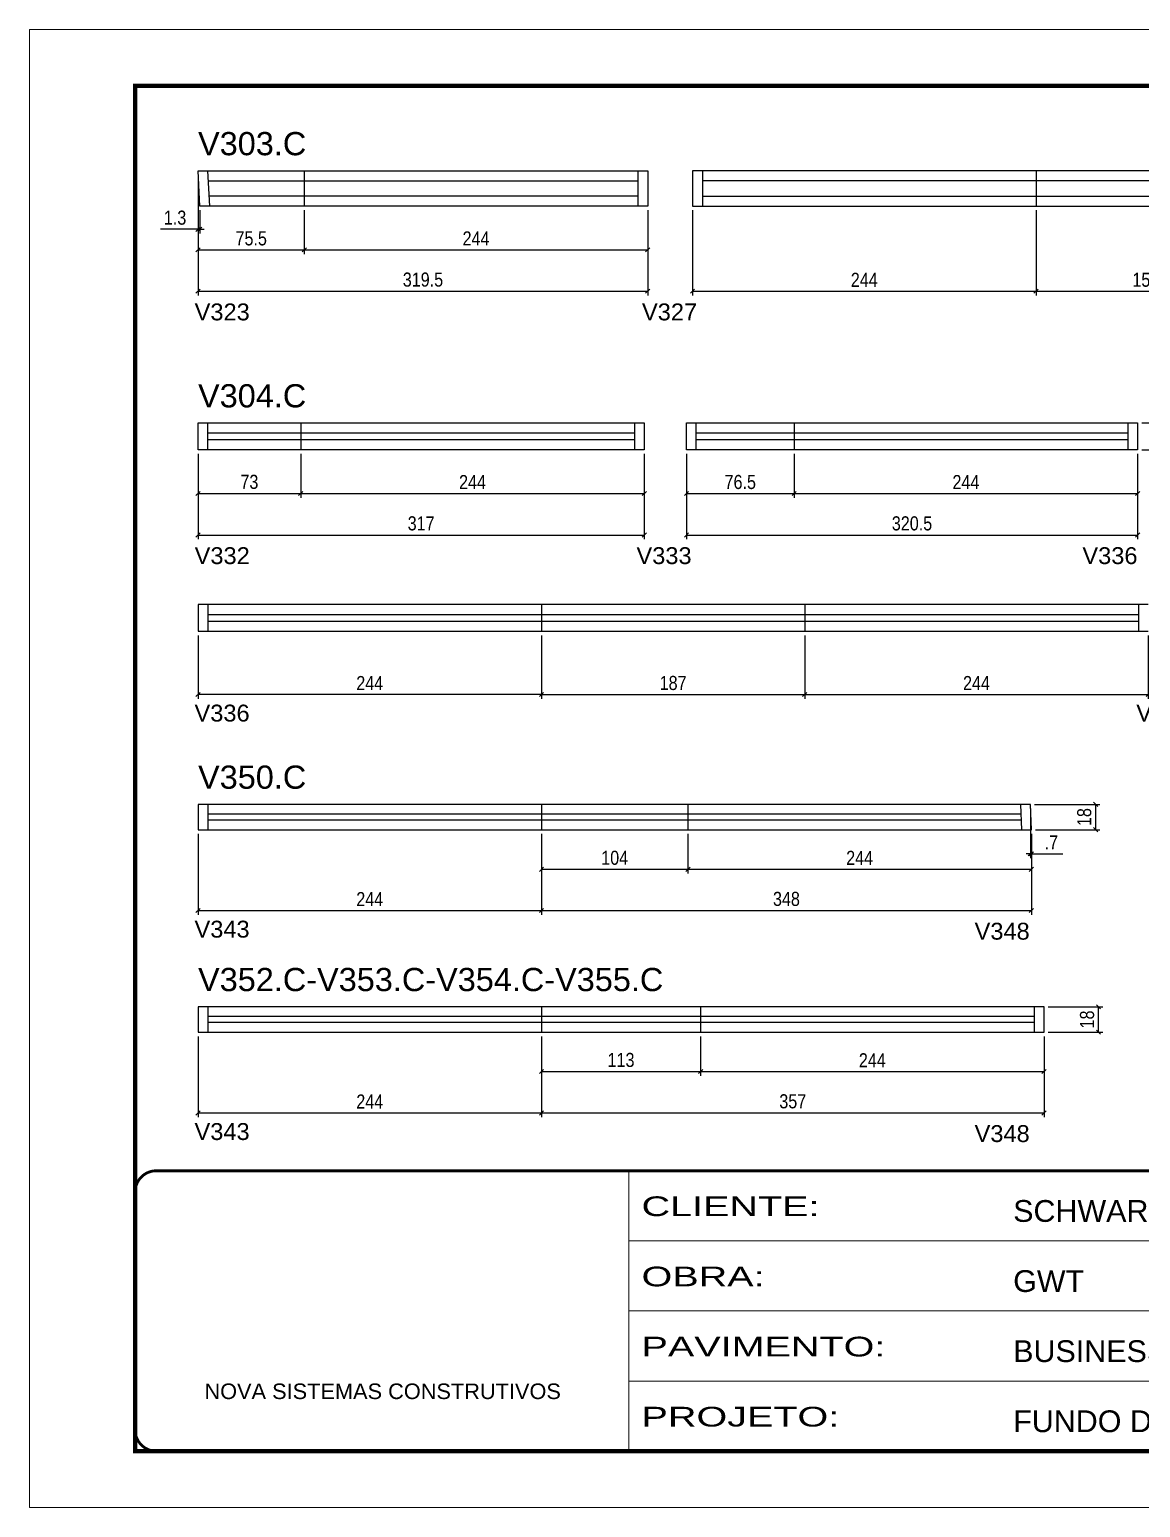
# Model space of a CAD drawing. Extents: x 3245 to 12416, y 917 to 10295.
# Drawn here: x 6429 to 7218, y 7809 to 8859 of the extents above; entities that cross this region are included whole.
import ezdxf

# ---------------------------------------------------------------- set-up
doc = ezdxf.new("R2010")
doc.units = 0
doc.linetypes.add('CONTINUO', pattern=[0])
doc.linetypes.add('DASHED', pattern=[0.75, 0.5, -0.25])
for name, color, linetype in [('5', 5, 'Continuous'), ('COTA', 241, 'Continuous'), ('NOMENCLATURA', 7, 'Continuous'), ('Painéis', 200, 'Continuous'), ('SARR_2.2x7', 40, 'Continuous')]:
    doc.layers.add(name, color=color, linetype=linetype)
doc.layers.add('Folhas', color=255, linetype='Continuous', lineweight=9)
doc.layers.add('SARRAFO DE PRESSAO', color=251, linetype='DASHED', lineweight=9)
doc.styles.add('ARIAL', font='arial.ttf')
doc.styles.add('COTA TECNICA', font='techl___.ttf', dxfattribs={"height": 10})
doc.styles.add('COTA TECNICA-50', font='techl___.ttf', dxfattribs={"height": 10})
doc.styles.get("Standard").update_dxf_attribs({"font": 'arial.ttf'})
doc.styles.add('Tecnologia', font='')
doc.styles.get('Tecnologia').set_extended_font_data('Forgotten Futurist')
doc.dimstyles.new('COTA PAINEL-50', dxfattribs={"dimtxt": 10, "dimasz": 3, "dimexe": 3, "dimexo": 3, "dimgap": 3, "dimtad": 1, "dimdec": 1, "dimzin": 12, "dimdsep": 46, "dimtxsty": 'COTA TECNICA-50', "dimblk1": 'OBLIQUE', "dimblk2": 'OBLIQUE', "dimsah": 1, "dimcen": 0.9, "dimclrd": 4, "dimclre": 4, "dimclrt": 240, "dimadec": 1, "dimazin": 3, "dimtfac": 1, "dimtdec": 1, "dimtmove": 0, "dimatfit": 3, "dimfxl": 1, "dimtolj": 1, "dimtzin": 12, "dimarcsym": 0})
doc.dimstyles.new('PAINEL', dxfattribs={"dimtxt": 10, "dimasz": 3, "dimexe": 3, "dimexo": 3, "dimgap": 3, "dimtad": 1, "dimdec": 1, "dimzin": 12, "dimdsep": 46, "dimtxsty": 'COTA TECNICA', "dimblk1": 'OBLIQUE', "dimblk2": 'OBLIQUE', "dimsah": 1, "dimcen": 0.9, "dimclrd": 4, "dimclre": 4, "dimclrt": 240, "dimadec": 1, "dimazin": 3, "dimtfac": 1, "dimtdec": 1, "dimtmove": 0, "dimatfit": 3, "dimfxl": 1, "dimtolj": 1, "dimtzin": 12, "dimarcsym": 0})

# ---------------------------------------------------------------- blocks, each defined once
blk = doc.blocks.new('9999999999')
at = {"color": 30, "linetype": 'CONTINUO'}
for p, q in [((98564.6, 34230.2), (98564.6, 34429.4)), ((98564.6, 34379.6), (99584, 34379.6)), ((98564.6, 34329.8), (99488, 34329.8)), ((98564.6, 34280), (99488, 34280))]:
    blk.add_line(p, q, dxfattribs=at)
at = {"color": 30, "linetype": 'CONTINUO', "const_width": 2}
blk.add_lwpolyline([(99584, 34230.2), (99584, 34414.4, 0.414214), (99569, 34429.4), (98229, 34429.4, 0.414214), (98214, 34414.4), (98214, 34245.2, 0.414214), (98229, 34230.2), (99584, 34230.2)], format="xyb", dxfattribs=at)
at = {"layer": 'Folhas'}
blk.add_lwpolyline([(98139, 34190.2), (99624, 34190.2), (99624, 35240.2), (98139, 35240.2)], close=True, dxfattribs=at)
at = {"layer": 'Folhas', "color": 30, "const_width": 3}
blk.add_lwpolyline([(98214, 34230.2), (99584, 34230.2), (99584, 35200.2), (98214, 35200.2)], close=True, dxfattribs=at)
at = {"color": 7, "linetype": 'Continuous', "ltscale": 5, "style": 'ARIAL'}
for s, height, p in [('SCHWARTZ', 15.48, (98837.7, 34393.1)), ('GWT', 15.48, (98837.7, 34343.3)), ('BUSINESS CENTER E LAZER - PERIFERIA', 15.483, (98837.7, 34293.5)), ('NOVA SISTEMAS CONSTRUTIVOS', 11.059, (98263.2, 34267.2)), ('FUNDO DE VIGA', 15.483, (98837.7, 34243.7))]:
    blk.add_text(s, height=height, dxfattribs=at).set_placement(p)
at = {"layer": 'Folhas', "color": 7, "style": 'Tecnologia', "width": 1.5}
for s, p in [('CLIENTE:', (98573.7, 34397.2)), ('OBRA:', (98573.7, 34347.3)), ('PAVIMENTO:', (98573.7, 34297.5)), ('PROJETO:', (98573.7, 34247.7))]:
    blk.add_text(s, height=14, dxfattribs=at).set_placement(p)
blk = doc.blocks.new('_Oblique')
at = {"color": 0, "linetype": 'ByBlock', "lineweight": -2}
blk.add_line((-0.5, -0.5), (0.5, 0.5), dxfattribs=at)
blk = doc.blocks.new('*D739')
at = {"layer": 'COTA', "color": 4, "linetype": 'ByBlock', "lineweight": -2, "transparency": 16777216}
for p, q in [((6548.5, 8755.3), (6548.5, 8669.8)), ((6868, 8730.3), (6868, 8669.8)), ((6548.5, 8672.8), (6868, 8672.8))]:
    blk.add_line(p, q, dxfattribs=at)
at = {"layer": 'Defpoints', "color": 0, "linetype": 'ByBlock', "transparency": 16777216}
for p in [(6548.5, 8758.3), (6868, 8733.3), (6868, 8672.8)]:
    blk.add_point(p, dxfattribs=at)
at = {"layer": 'COTA', "color": 4, "linetype": 'ByBlock', "lineweight": -2, "transparency": 16777216, "xscale": 3, "yscale": 3, "zscale": 3, "rotation": 180}
blk.add_blockref('_Oblique', (6548.5, 8672.8), dxfattribs=at)
at = {"layer": 'COTA', "color": 4, "linetype": 'ByBlock', "lineweight": -2, "transparency": 16777216, "xscale": 3, "yscale": 3, "zscale": 3}
blk.add_blockref('_Oblique', (6868, 8672.8), dxfattribs=at)
at = {"layer": 'COTA', "color": 240, "linetype": 'ByBlock', "transparency": 16777216, "insert": (6708.3, 8681), "char_height": 10, "attachment_point": 5, "style": 'COTA TECNICA-50'}
blk.add_mtext('\\A1;319.5', dxfattribs=at)
blk = doc.blocks.new('*D740')
at = {"layer": 'COTA', "color": 4, "linetype": 'ByBlock', "lineweight": -2, "transparency": 16777216}
for p, q in [((6548.5, 8755.3), (6548.5, 8713.8)), ((6549.8, 8730.3), (6549.8, 8713.8)), ((6548.5, 8716.8), (6521.9, 8716.8)), ((6549.8, 8716.8), (6548.5, 8716.8)), ((6549.8, 8716.8), (6552.8, 8716.8))]:
    blk.add_line(p, q, dxfattribs=at)
at = {"layer": 'Defpoints', "color": 0, "linetype": 'ByBlock', "transparency": 16777216}
for p in [(6548.5, 8758.3), (6549.8, 8733.3), (6548.5, 8716.8)]:
    blk.add_point(p, dxfattribs=at)
at = {"layer": 'COTA', "color": 4, "linetype": 'ByBlock', "lineweight": -2, "transparency": 16777216, "xscale": 3, "yscale": 3, "zscale": 3}
blk.add_blockref('_Oblique', (6548.5, 8716.8), dxfattribs=at)
at = {"layer": 'COTA', "color": 4, "linetype": 'ByBlock', "lineweight": -2, "transparency": 16777216, "xscale": 3, "yscale": 3, "zscale": 3, "rotation": 180}
blk.add_blockref('_Oblique', (6549.8, 8716.8), dxfattribs=at)
at = {"layer": 'COTA', "color": 240, "linetype": 'ByBlock', "transparency": 16777216, "insert": (6532.2, 8725), "char_height": 10, "attachment_point": 5, "style": 'COTA TECNICA-50'}
blk.add_mtext('\\A1;1.3', dxfattribs=at)
blk = doc.blocks.new('*D741')
at = {"layer": 'COTA', "color": 4, "linetype": 'ByBlock', "lineweight": -2, "transparency": 16777216}
for p, q in [((6548.5, 8755.3), (6548.5, 8699.2)), ((6624, 8730.3), (6624, 8699.2)), ((6548.5, 8702.2), (6624, 8702.2))]:
    blk.add_line(p, q, dxfattribs=at)
at = {"layer": 'Defpoints', "color": 0, "linetype": 'ByBlock', "transparency": 16777216}
for p in [(6548.5, 8758.3), (6624, 8733.3), (6624, 8702.2)]:
    blk.add_point(p, dxfattribs=at)
at = {"layer": 'COTA', "color": 4, "linetype": 'ByBlock', "lineweight": -2, "transparency": 16777216, "xscale": 3, "yscale": 3, "zscale": 3, "rotation": 180}
blk.add_blockref('_Oblique', (6548.5, 8702.2), dxfattribs=at)
at = {"layer": 'COTA', "color": 4, "linetype": 'ByBlock', "lineweight": -2, "transparency": 16777216, "xscale": 3, "yscale": 3, "zscale": 3}
blk.add_blockref('_Oblique', (6624, 8702.2), dxfattribs=at)
at = {"layer": 'COTA', "color": 240, "linetype": 'ByBlock', "transparency": 16777216, "insert": (6586.3, 8710.3), "char_height": 10, "attachment_point": 5, "style": 'COTA TECNICA-50'}
blk.add_mtext('\\A1;75.5', dxfattribs=at)
blk = doc.blocks.new('*D742')
at = {"layer": 'COTA', "color": 4, "linetype": 'ByBlock', "lineweight": -2, "transparency": 16777216}
for p, q in [((6624, 8730.3), (6624, 8699.2)), ((6868, 8730.3), (6868, 8699.2)), ((6624, 8702.2), (6868, 8702.2))]:
    blk.add_line(p, q, dxfattribs=at)
at = {"layer": 'Defpoints', "color": 0, "linetype": 'ByBlock', "transparency": 16777216}
for p in [(6624, 8733.3), (6868, 8733.3), (6868, 8702.2)]:
    blk.add_point(p, dxfattribs=at)
at = {"layer": 'COTA', "color": 4, "linetype": 'ByBlock', "lineweight": -2, "transparency": 16777216, "xscale": 3, "yscale": 3, "zscale": 3, "rotation": 180}
blk.add_blockref('_Oblique', (6624, 8702.2), dxfattribs=at)
at = {"layer": 'COTA', "color": 4, "linetype": 'ByBlock', "lineweight": -2, "transparency": 16777216, "xscale": 3, "yscale": 3, "zscale": 3}
blk.add_blockref('_Oblique', (6868, 8702.2), dxfattribs=at)
at = {"layer": 'COTA', "color": 240, "linetype": 'ByBlock', "transparency": 16777216, "insert": (6746, 8710.3), "char_height": 10, "attachment_point": 5, "style": 'COTA TECNICA-50'}
blk.add_mtext('\\A1;244', dxfattribs=at)
blk = doc.blocks.new('*D744')
at = {"layer": 'COTA', "color": 4, "linetype": 'ByBlock', "lineweight": -2, "transparency": 16777216}
for p, q in [((6899.8, 8730.3), (6899.8, 8669.8)), ((7143.8, 8730.3), (7143.8, 8669.8)), ((6899.8, 8672.8), (7143.8, 8672.8))]:
    blk.add_line(p, q, dxfattribs=at)
at = {"layer": 'Defpoints', "color": 0, "linetype": 'ByBlock', "transparency": 16777216}
for p in [(6899.8, 8733.3), (7143.8, 8733.3), (7143.8, 8672.8)]:
    blk.add_point(p, dxfattribs=at)
at = {"layer": 'COTA', "color": 4, "linetype": 'ByBlock', "lineweight": -2, "transparency": 16777216, "xscale": 3, "yscale": 3, "zscale": 3, "rotation": 180}
blk.add_blockref('_Oblique', (6899.8, 8672.8), dxfattribs=at)
at = {"layer": 'COTA', "color": 4, "linetype": 'ByBlock', "lineweight": -2, "transparency": 16777216, "xscale": 3, "yscale": 3, "zscale": 3}
blk.add_blockref('_Oblique', (7143.8, 8672.8), dxfattribs=at)
at = {"layer": 'COTA', "color": 240, "linetype": 'ByBlock', "transparency": 16777216, "insert": (7021.8, 8680.9), "char_height": 10, "attachment_point": 5, "style": 'COTA TECNICA-50'}
blk.add_mtext('\\A1;244', dxfattribs=at)
blk = doc.blocks.new('*D745')
at = {"layer": 'COTA', "color": 4, "linetype": 'ByBlock', "lineweight": -2, "transparency": 16777216}
for p, q in [((7143.8, 8730.3), (7143.8, 8669.8)), ((7299.8, 8730.3), (7299.8, 8669.8)), ((7143.8, 8672.8), (7299.8, 8672.8))]:
    blk.add_line(p, q, dxfattribs=at)
at = {"layer": 'Defpoints', "color": 0, "linetype": 'ByBlock', "transparency": 16777216}
for p in [(7143.8, 8733.3), (7299.8, 8733.3), (7299.8, 8672.8)]:
    blk.add_point(p, dxfattribs=at)
at = {"layer": 'COTA', "color": 4, "linetype": 'ByBlock', "lineweight": -2, "transparency": 16777216, "xscale": 3, "yscale": 3, "zscale": 3, "rotation": 180}
blk.add_blockref('_Oblique', (7143.8, 8672.8), dxfattribs=at)
at = {"layer": 'COTA', "color": 4, "linetype": 'ByBlock', "lineweight": -2, "transparency": 16777216, "xscale": 3, "yscale": 3, "zscale": 3}
blk.add_blockref('_Oblique', (7299.8, 8672.8), dxfattribs=at)
at = {"layer": 'COTA', "color": 240, "linetype": 'ByBlock', "transparency": 16777216, "insert": (7221.8, 8680.9), "char_height": 10, "attachment_point": 5, "style": 'COTA TECNICA-50'}
blk.add_mtext('\\A1;156', dxfattribs=at)
blk = doc.blocks.new('*D748')
at = {"layer": 'COTA', "color": 4, "linetype": 'ByBlock', "lineweight": -2, "transparency": 16777216}
for p, q in [((6548.5, 8557.2), (6548.5, 8496.6)), ((6865.5, 8557.2), (6865.5, 8496.6)), ((6548.5, 8499.6), (6865.5, 8499.6))]:
    blk.add_line(p, q, dxfattribs=at)
at = {"layer": 'Defpoints', "color": 0, "linetype": 'ByBlock', "transparency": 16777216}
for p in [(6548.5, 8560.2), (6865.5, 8560.2), (6865.5, 8499.6)]:
    blk.add_point(p, dxfattribs=at)
at = {"layer": 'COTA', "color": 4, "linetype": 'ByBlock', "lineweight": -2, "transparency": 16777216, "xscale": 3, "yscale": 3, "zscale": 3, "rotation": 180}
blk.add_blockref('_Oblique', (6548.5, 8499.6), dxfattribs=at)
at = {"layer": 'COTA', "color": 4, "linetype": 'ByBlock', "lineweight": -2, "transparency": 16777216, "xscale": 3, "yscale": 3, "zscale": 3}
blk.add_blockref('_Oblique', (6865.5, 8499.6), dxfattribs=at)
at = {"layer": 'COTA', "color": 240, "linetype": 'ByBlock', "transparency": 16777216, "insert": (6707, 8507.8), "char_height": 10, "attachment_point": 5, "style": 'COTA TECNICA-50'}
blk.add_mtext('\\A1;317', dxfattribs=at)
blk = doc.blocks.new('*D750')
at = {"layer": 'COTA', "color": 4, "linetype": 'ByBlock', "lineweight": -2, "transparency": 16777216}
for p, q in [((6548.5, 8557.2), (6548.5, 8526.1)), ((6621.5, 8557.2), (6621.5, 8526.1)), ((6548.5, 8529.1), (6621.5, 8529.1))]:
    blk.add_line(p, q, dxfattribs=at)
at = {"layer": 'Defpoints', "color": 0, "linetype": 'ByBlock', "transparency": 16777216}
for p in [(6548.5, 8560.2), (6621.5, 8560.2), (6621.5, 8529.1)]:
    blk.add_point(p, dxfattribs=at)
at = {"layer": 'COTA', "color": 4, "linetype": 'ByBlock', "lineweight": -2, "transparency": 16777216, "xscale": 3, "yscale": 3, "zscale": 3, "rotation": 180}
blk.add_blockref('_Oblique', (6548.5, 8529.1), dxfattribs=at)
at = {"layer": 'COTA', "color": 4, "linetype": 'ByBlock', "lineweight": -2, "transparency": 16777216, "xscale": 3, "yscale": 3, "zscale": 3}
blk.add_blockref('_Oblique', (6621.5, 8529.1), dxfattribs=at)
at = {"layer": 'COTA', "color": 240, "linetype": 'ByBlock', "transparency": 16777216, "insert": (6585, 8537.3), "char_height": 10, "attachment_point": 5, "style": 'COTA TECNICA-50'}
blk.add_mtext('\\A1;73', dxfattribs=at)
blk = doc.blocks.new('*D751')
at = {"layer": 'COTA', "color": 4, "linetype": 'ByBlock', "lineweight": -2, "transparency": 16777216}
for p, q in [((6621.5, 8557.2), (6621.5, 8526.1)), ((6865.5, 8557.2), (6865.5, 8526.1)), ((6621.5, 8529.1), (6865.5, 8529.1))]:
    blk.add_line(p, q, dxfattribs=at)
at = {"layer": 'Defpoints', "color": 0, "linetype": 'ByBlock', "transparency": 16777216}
for p in [(6621.5, 8560.2), (6865.5, 8560.2), (6865.5, 8529.1)]:
    blk.add_point(p, dxfattribs=at)
at = {"layer": 'COTA', "color": 4, "linetype": 'ByBlock', "lineweight": -2, "transparency": 16777216, "xscale": 3, "yscale": 3, "zscale": 3, "rotation": 180}
blk.add_blockref('_Oblique', (6621.5, 8529.1), dxfattribs=at)
at = {"layer": 'COTA', "color": 4, "linetype": 'ByBlock', "lineweight": -2, "transparency": 16777216, "xscale": 3, "yscale": 3, "zscale": 3}
blk.add_blockref('_Oblique', (6865.5, 8529.1), dxfattribs=at)
at = {"layer": 'COTA', "color": 240, "linetype": 'ByBlock', "transparency": 16777216, "insert": (6743.5, 8537.2), "char_height": 10, "attachment_point": 5, "style": 'COTA TECNICA-50'}
blk.add_mtext('\\A1;244', dxfattribs=at)
blk = doc.blocks.new('*D752')
at = {"layer": 'COTA', "color": 4, "linetype": 'ByBlock', "lineweight": -2, "transparency": 16777216}
for p, q in [((6895.5, 8557.2), (6895.5, 8496.6)), ((7216, 8557.2), (7216, 8496.6)), ((6895.5, 8499.6), (7216, 8499.6))]:
    blk.add_line(p, q, dxfattribs=at)
at = {"layer": 'Defpoints', "color": 0, "linetype": 'ByBlock', "transparency": 16777216}
for p in [(6895.5, 8560.2), (7216, 8560.2), (7216, 8499.6)]:
    blk.add_point(p, dxfattribs=at)
at = {"layer": 'COTA', "color": 4, "linetype": 'ByBlock', "lineweight": -2, "transparency": 16777216, "xscale": 3, "yscale": 3, "zscale": 3, "rotation": 180}
blk.add_blockref('_Oblique', (6895.5, 8499.6), dxfattribs=at)
at = {"layer": 'COTA', "color": 4, "linetype": 'ByBlock', "lineweight": -2, "transparency": 16777216, "xscale": 3, "yscale": 3, "zscale": 3}
blk.add_blockref('_Oblique', (7216, 8499.6), dxfattribs=at)
at = {"layer": 'COTA', "color": 240, "linetype": 'ByBlock', "transparency": 16777216, "insert": (7055.7, 8507.8), "char_height": 10, "attachment_point": 5, "style": 'COTA TECNICA-50'}
blk.add_mtext('\\A1;320.5', dxfattribs=at)
blk = doc.blocks.new('*D753')
at = {"layer": 'COTA', "color": 4, "linetype": 'ByBlock', "lineweight": -2, "transparency": 16777216}
for p, q in [((6895.5, 8557.2), (6895.5, 8526.1)), ((6972, 8557.2), (6972, 8526.1)), ((6895.5, 8529.1), (6972, 8529.1))]:
    blk.add_line(p, q, dxfattribs=at)
at = {"layer": 'Defpoints', "color": 0, "linetype": 'ByBlock', "transparency": 16777216}
for p in [(6895.5, 8560.2), (6972, 8560.2), (6972, 8529.1)]:
    blk.add_point(p, dxfattribs=at)
at = {"layer": 'COTA', "color": 4, "linetype": 'ByBlock', "lineweight": -2, "transparency": 16777216, "xscale": 3, "yscale": 3, "zscale": 3, "rotation": 180}
blk.add_blockref('_Oblique', (6895.5, 8529.1), dxfattribs=at)
at = {"layer": 'COTA', "color": 4, "linetype": 'ByBlock', "lineweight": -2, "transparency": 16777216, "xscale": 3, "yscale": 3, "zscale": 3}
blk.add_blockref('_Oblique', (6972, 8529.1), dxfattribs=at)
at = {"layer": 'COTA', "color": 240, "linetype": 'ByBlock', "transparency": 16777216, "insert": (6933.7, 8537.2), "char_height": 10, "attachment_point": 5, "style": 'COTA TECNICA-50'}
blk.add_mtext('\\A1;76.5', dxfattribs=at)
blk = doc.blocks.new('*D754')
at = {"layer": 'COTA', "color": 4, "linetype": 'ByBlock', "lineweight": -2, "transparency": 16777216}
for p, q in [((6972, 8557.2), (6972, 8526.1)), ((7216, 8557.2), (7216, 8526.1)), ((6972, 8529.1), (7216, 8529.1))]:
    blk.add_line(p, q, dxfattribs=at)
at = {"layer": 'Defpoints', "color": 0, "linetype": 'ByBlock', "transparency": 16777216}
for p in [(6972, 8560.2), (7216, 8560.2), (7216, 8529.1)]:
    blk.add_point(p, dxfattribs=at)
at = {"layer": 'COTA', "color": 4, "linetype": 'ByBlock', "lineweight": -2, "transparency": 16777216, "xscale": 3, "yscale": 3, "zscale": 3, "rotation": 180}
blk.add_blockref('_Oblique', (6972, 8529.1), dxfattribs=at)
at = {"layer": 'COTA', "color": 4, "linetype": 'ByBlock', "lineweight": -2, "transparency": 16777216, "xscale": 3, "yscale": 3, "zscale": 3}
blk.add_blockref('_Oblique', (7216, 8529.1), dxfattribs=at)
at = {"layer": 'COTA', "color": 240, "linetype": 'ByBlock', "transparency": 16777216, "insert": (7094, 8537.2), "char_height": 10, "attachment_point": 5, "style": 'COTA TECNICA-50'}
blk.add_mtext('\\A1;244', dxfattribs=at)
blk = doc.blocks.new('*D755')
at = {"layer": 'COTA', "color": 4, "linetype": 'ByBlock', "lineweight": -2, "transparency": 16777216}
for p, q in [((6548.5, 8428.2), (6548.5, 8383.3)), ((6792.5, 8428.2), (6792.5, 8383.3)), ((6792.5, 8386.3), (6548.5, 8386.3))]:
    blk.add_line(p, q, dxfattribs=at)
at = {"layer": 'Defpoints', "color": 0, "linetype": 'ByBlock', "transparency": 16777216}
for p in [(6548.5, 8431.2), (6792.5, 8431.2), (6548.5, 8386.3)]:
    blk.add_point(p, dxfattribs=at)
at = {"layer": 'COTA', "color": 4, "linetype": 'ByBlock', "lineweight": -2, "transparency": 16777216, "xscale": 3, "yscale": 3, "zscale": 3, "rotation": 180}
blk.add_blockref('_Oblique', (6548.5, 8386.3), dxfattribs=at)
at = {"layer": 'COTA', "color": 4, "linetype": 'ByBlock', "lineweight": -2, "transparency": 16777216, "xscale": 3, "yscale": 3, "zscale": 3}
blk.add_blockref('_Oblique', (6792.5, 8386.3), dxfattribs=at)
at = {"layer": 'COTA', "color": 240, "linetype": 'ByBlock', "transparency": 16777216, "insert": (6670.5, 8394.4), "char_height": 10, "attachment_point": 5, "style": 'COTA TECNICA-50'}
blk.add_mtext('\\A1;244', dxfattribs=at)
blk = doc.blocks.new('*D756')
at = {"layer": 'COTA', "color": 4, "linetype": 'ByBlock', "lineweight": -2, "transparency": 16777216}
for p, q in [((6792.5, 8428.2), (6792.5, 8383.3)), ((6979.5, 8428.2), (6979.5, 8383.3)), ((6792.5, 8386.3), (6979.5, 8386.3))]:
    blk.add_line(p, q, dxfattribs=at)
at = {"layer": 'Defpoints', "color": 0, "linetype": 'ByBlock', "transparency": 16777216}
for p in [(6792.5, 8431.2), (6979.5, 8431.2), (6979.5, 8386.3)]:
    blk.add_point(p, dxfattribs=at)
at = {"layer": 'COTA', "color": 4, "linetype": 'ByBlock', "lineweight": -2, "transparency": 16777216, "xscale": 3, "yscale": 3, "zscale": 3, "rotation": 180}
blk.add_blockref('_Oblique', (6792.5, 8386.3), dxfattribs=at)
at = {"layer": 'COTA', "color": 4, "linetype": 'ByBlock', "lineweight": -2, "transparency": 16777216, "xscale": 3, "yscale": 3, "zscale": 3}
blk.add_blockref('_Oblique', (6979.5, 8386.3), dxfattribs=at)
at = {"layer": 'COTA', "color": 240, "linetype": 'ByBlock', "transparency": 16777216, "insert": (6886, 8394.4), "char_height": 10, "attachment_point": 5, "style": 'COTA TECNICA-50'}
blk.add_mtext('\\A1;187', dxfattribs=at)
blk = doc.blocks.new('*D757')
at = {"layer": 'COTA', "color": 4, "linetype": 'ByBlock', "lineweight": -2, "transparency": 16777216}
for p, q in [((6979.5, 8428.2), (6979.5, 8383.3)), ((7223.5, 8428.2), (7223.5, 8383.3)), ((6979.5, 8386.3), (7223.5, 8386.3))]:
    blk.add_line(p, q, dxfattribs=at)
at = {"layer": 'Defpoints', "color": 0, "linetype": 'ByBlock', "transparency": 16777216}
for p in [(6979.5, 8431.2), (7223.5, 8431.2), (7223.5, 8386.3)]:
    blk.add_point(p, dxfattribs=at)
at = {"layer": 'COTA', "color": 4, "linetype": 'ByBlock', "lineweight": -2, "transparency": 16777216, "xscale": 3, "yscale": 3, "zscale": 3, "rotation": 180}
blk.add_blockref('_Oblique', (6979.5, 8386.3), dxfattribs=at)
at = {"layer": 'COTA', "color": 4, "linetype": 'ByBlock', "lineweight": -2, "transparency": 16777216, "xscale": 3, "yscale": 3, "zscale": 3}
blk.add_blockref('_Oblique', (7223.5, 8386.3), dxfattribs=at)
at = {"layer": 'COTA', "color": 240, "linetype": 'ByBlock', "transparency": 16777216, "insert": (7101.5, 8394.4), "char_height": 10, "attachment_point": 5, "style": 'COTA TECNICA-50'}
blk.add_mtext('\\A1;244', dxfattribs=at)
blk = doc.blocks.new('*D759')
at = {"layer": 'COTA', "color": 4, "lineweight": -2, "transparency": 16777216}
for p, q in [((7219, 8579.2), (7259.2, 8579.2)), ((7256.2, 8579.2), (7256.2, 8560.2)), ((7219, 8560.2), (7259.2, 8560.2))]:
    blk.add_line(p, q, dxfattribs=at)
at = {"layer": 'Defpoints', "color": 0, "transparency": 16777216}
for p in [(7216, 8579.2), (7216, 8560.2), (7256.2, 8560.2)]:
    blk.add_point(p, dxfattribs=at)
at = {"layer": 'COTA', "color": 4, "lineweight": -2, "transparency": 16777216, "xscale": 3, "yscale": 3, "zscale": 3}
for p, rotation in [((7256.2, 8579.2), 90), ((7256.2, 8560.2), 270)]:
    blk.add_blockref('_Oblique', p, dxfattribs=dict(at, rotation=rotation))
at = {"layer": 'COTA', "color": 240, "transparency": 16777216, "insert": (7248.1, 8569.7), "char_height": 10, "attachment_point": 5, "rotation": 90, "style": 'COTA TECNICA'}
blk.add_mtext('\\A1;19', dxfattribs=at)
blk = doc.blocks.new('*D765')
at = {"layer": 'COTA', "color": 4, "linetype": 'ByBlock', "lineweight": -2, "transparency": 16777216}
for p, q in [((6548.5, 8287.2), (6548.5, 8229.8)), ((6792.5, 8287.2), (6792.5, 8229.8)), ((6548.5, 8232.8), (6792.5, 8232.8))]:
    blk.add_line(p, q, dxfattribs=at)
at = {"layer": 'Defpoints', "color": 0, "linetype": 'ByBlock', "transparency": 16777216}
for p in [(6548.5, 8290.2), (6792.5, 8290.2), (6792.5, 8232.8)]:
    blk.add_point(p, dxfattribs=at)
at = {"layer": 'COTA', "color": 4, "linetype": 'ByBlock', "lineweight": -2, "transparency": 16777216, "xscale": 3, "yscale": 3, "zscale": 3, "rotation": 180}
blk.add_blockref('_Oblique', (6548.5, 8232.8), dxfattribs=at)
at = {"layer": 'COTA', "color": 4, "linetype": 'ByBlock', "lineweight": -2, "transparency": 16777216, "xscale": 3, "yscale": 3, "zscale": 3}
blk.add_blockref('_Oblique', (6792.5, 8232.8), dxfattribs=at)
at = {"layer": 'COTA', "color": 240, "linetype": 'ByBlock', "transparency": 16777216, "insert": (6670.5, 8240.9), "char_height": 10, "attachment_point": 5, "style": 'COTA TECNICA-50'}
blk.add_mtext('\\A1;244', dxfattribs=at)
blk = doc.blocks.new('*D766')
at = {"layer": 'COTA', "color": 4, "linetype": 'ByBlock', "lineweight": -2, "transparency": 16777216}
for p, q in [((6792.5, 8287.2), (6792.5, 8229.8)), ((7140.5, 8287.2), (7140.5, 8229.8)), ((6792.5, 8232.8), (7140.5, 8232.8))]:
    blk.add_line(p, q, dxfattribs=at)
at = {"layer": 'Defpoints', "color": 0, "linetype": 'ByBlock', "transparency": 16777216}
for p in [(6792.5, 8290.2), (7140.5, 8290.2), (7140.5, 8232.8)]:
    blk.add_point(p, dxfattribs=at)
at = {"layer": 'COTA', "color": 4, "linetype": 'ByBlock', "lineweight": -2, "transparency": 16777216, "xscale": 3, "yscale": 3, "zscale": 3, "rotation": 180}
blk.add_blockref('_Oblique', (6792.5, 8232.8), dxfattribs=at)
at = {"layer": 'COTA', "color": 4, "linetype": 'ByBlock', "lineweight": -2, "transparency": 16777216, "xscale": 3, "yscale": 3, "zscale": 3}
blk.add_blockref('_Oblique', (7140.5, 8232.8), dxfattribs=at)
at = {"layer": 'COTA', "color": 240, "linetype": 'ByBlock', "transparency": 16777216, "insert": (6966.5, 8241), "char_height": 10, "attachment_point": 5, "style": 'COTA TECNICA-50'}
blk.add_mtext('\\A1;348', dxfattribs=at)
blk = doc.blocks.new('*D767')
at = {"layer": 'COTA', "color": 4, "linetype": 'ByBlock', "lineweight": -2, "transparency": 16777216}
for p, q in [((6792.5, 8287.2), (6792.5, 8259.1)), ((6896.5, 8287.2), (6896.5, 8259.1)), ((6792.5, 8262.1), (6896.5, 8262.1))]:
    blk.add_line(p, q, dxfattribs=at)
at = {"layer": 'Defpoints', "color": 0, "linetype": 'ByBlock', "transparency": 16777216}
for p in [(6792.5, 8290.2), (6896.5, 8290.2), (6896.5, 8262.1)]:
    blk.add_point(p, dxfattribs=at)
at = {"layer": 'COTA', "color": 4, "linetype": 'ByBlock', "lineweight": -2, "transparency": 16777216, "xscale": 3, "yscale": 3, "zscale": 3, "rotation": 180}
blk.add_blockref('_Oblique', (6792.5, 8262.1), dxfattribs=at)
at = {"layer": 'COTA', "color": 4, "linetype": 'ByBlock', "lineweight": -2, "transparency": 16777216, "xscale": 3, "yscale": 3, "zscale": 3}
blk.add_blockref('_Oblique', (6896.5, 8262.1), dxfattribs=at)
at = {"layer": 'COTA', "color": 240, "linetype": 'ByBlock', "transparency": 16777216, "insert": (6844.5, 8270.2), "char_height": 10, "attachment_point": 5, "style": 'COTA TECNICA-50'}
blk.add_mtext('\\A1;104', dxfattribs=at)
blk = doc.blocks.new('*D768')
at = {"layer": 'COTA', "color": 4, "linetype": 'ByBlock', "lineweight": -2, "transparency": 16777216}
for p, q in [((6896.5, 8287.2), (6896.5, 8259.1)), ((7140.5, 8287.2), (7140.5, 8259.1)), ((6896.5, 8262.1), (7140.5, 8262.1))]:
    blk.add_line(p, q, dxfattribs=at)
at = {"layer": 'Defpoints', "color": 0, "linetype": 'ByBlock', "transparency": 16777216}
for p in [(6896.5, 8290.2), (7140.5, 8290.2), (7140.5, 8262.1)]:
    blk.add_point(p, dxfattribs=at)
at = {"layer": 'COTA', "color": 4, "linetype": 'ByBlock', "lineweight": -2, "transparency": 16777216, "xscale": 3, "yscale": 3, "zscale": 3, "rotation": 180}
blk.add_blockref('_Oblique', (6896.5, 8262.1), dxfattribs=at)
at = {"layer": 'COTA', "color": 4, "linetype": 'ByBlock', "lineweight": -2, "transparency": 16777216, "xscale": 3, "yscale": 3, "zscale": 3}
blk.add_blockref('_Oblique', (7140.5, 8262.1), dxfattribs=at)
at = {"layer": 'COTA', "color": 240, "linetype": 'ByBlock', "transparency": 16777216, "insert": (7018.5, 8270.2), "char_height": 10, "attachment_point": 5, "style": 'COTA TECNICA-50'}
blk.add_mtext('\\A1;244', dxfattribs=at)
blk = doc.blocks.new('*D769')
at = {"layer": 'COTA', "color": 4, "linetype": 'ByBlock', "lineweight": -2, "transparency": 16777216}
for p, q in [((7142.8, 8308.2), (7189.2, 8308.2)), ((7186.2, 8290.2), (7186.2, 8308.2)), ((7143.5, 8290.2), (7189.2, 8290.2))]:
    blk.add_line(p, q, dxfattribs=at)
at = {"layer": 'Defpoints', "color": 0, "linetype": 'ByBlock', "transparency": 16777216}
for p in [(7139.8, 8308.2), (7186.2, 8308.2), (7140.5, 8290.2)]:
    blk.add_point(p, dxfattribs=at)
at = {"layer": 'COTA', "color": 4, "linetype": 'ByBlock', "lineweight": -2, "transparency": 16777216, "xscale": 3, "yscale": 3, "zscale": 3}
for p, rotation in [((7186.2, 8308.2), 90), ((7186.2, 8290.2), 270)]:
    blk.add_blockref('_Oblique', p, dxfattribs=dict(at, rotation=rotation))
at = {"layer": 'COTA', "color": 240, "linetype": 'ByBlock', "transparency": 16777216, "insert": (7178.1, 8299.2), "char_height": 10, "attachment_point": 5, "rotation": 90, "style": 'COTA TECNICA-50'}
blk.add_mtext('\\A1;18', dxfattribs=at)
blk = doc.blocks.new('*D772')
at = {"layer": 'COTA', "color": 4, "lineweight": -2, "transparency": 16777216}
for p, q in [((7139.8, 8305.2), (7139.8, 8270.1)), ((7140.5, 8287.2), (7140.5, 8270.1)), ((7139.8, 8273.1), (7136.8, 8273.1)), ((7139.8, 8273.1), (7140.5, 8273.1)), ((7140.5, 8273.1), (7162.9, 8273.1))]:
    blk.add_line(p, q, dxfattribs=at)
at = {"layer": 'Defpoints', "color": 0, "transparency": 16777216}
for p in [(7139.8, 8308.2), (7140.5, 8290.2), (7140.5, 8273.1)]:
    blk.add_point(p, dxfattribs=at)
at = {"layer": 'COTA', "color": 4, "lineweight": -2, "transparency": 16777216, "xscale": 3, "yscale": 3, "zscale": 3}
blk.add_blockref('_Oblique', (7139.8, 8273.1), dxfattribs=at)
at = {"layer": 'COTA', "color": 4, "lineweight": -2, "transparency": 16777216, "xscale": 3, "yscale": 3, "zscale": 3, "rotation": 180}
blk.add_blockref('_Oblique', (7140.5, 8273.1), dxfattribs=at)
at = {"layer": 'COTA', "color": 240, "transparency": 16777216, "insert": (7154.7, 8281.2), "char_height": 10, "attachment_point": 5, "style": 'COTA TECNICA'}
blk.add_mtext('\\A1;.7', dxfattribs=at)
blk = doc.blocks.new('*D781')
at = {"layer": 'COTA', "color": 4, "linetype": 'ByBlock', "lineweight": -2, "transparency": 16777216}
for p, q in [((6548.5, 8143.4), (6548.5, 8086)), ((6792.5, 8143.4), (6792.5, 8086)), ((6548.5, 8089), (6792.5, 8089))]:
    blk.add_line(p, q, dxfattribs=at)
at = {"layer": 'Defpoints', "color": 0, "linetype": 'ByBlock', "transparency": 16777216}
for p in [(6548.5, 8146.4), (6792.5, 8146.4), (6792.5, 8089)]:
    blk.add_point(p, dxfattribs=at)
at = {"layer": 'COTA', "color": 4, "linetype": 'ByBlock', "lineweight": -2, "transparency": 16777216, "xscale": 3, "yscale": 3, "zscale": 3, "rotation": 180}
blk.add_blockref('_Oblique', (6548.5, 8089), dxfattribs=at)
at = {"layer": 'COTA', "color": 4, "linetype": 'ByBlock', "lineweight": -2, "transparency": 16777216, "xscale": 3, "yscale": 3, "zscale": 3}
blk.add_blockref('_Oblique', (6792.5, 8089), dxfattribs=at)
at = {"layer": 'COTA', "color": 240, "linetype": 'ByBlock', "transparency": 16777216, "insert": (6670.5, 8097.1), "char_height": 10, "attachment_point": 5, "style": 'COTA TECNICA-50'}
blk.add_mtext('\\A1;244', dxfattribs=at)
blk = doc.blocks.new('*D784')
at = {"layer": 'COTA', "color": 4, "linetype": 'ByBlock', "lineweight": -2, "transparency": 16777216}
for p, q in [((6792.5, 8143.4), (6792.5, 8086)), ((7149.5, 8143.4), (7149.5, 8086)), ((6792.5, 8089), (7149.5, 8089))]:
    blk.add_line(p, q, dxfattribs=at)
at = {"layer": 'Defpoints', "color": 0, "linetype": 'ByBlock', "transparency": 16777216}
for p in [(6792.5, 8146.4), (7149.5, 8146.4), (7149.5, 8089)]:
    blk.add_point(p, dxfattribs=at)
at = {"layer": 'COTA', "color": 4, "linetype": 'ByBlock', "lineweight": -2, "transparency": 16777216, "xscale": 3, "yscale": 3, "zscale": 3, "rotation": 180}
blk.add_blockref('_Oblique', (6792.5, 8089), dxfattribs=at)
at = {"layer": 'COTA', "color": 4, "linetype": 'ByBlock', "lineweight": -2, "transparency": 16777216, "xscale": 3, "yscale": 3, "zscale": 3}
blk.add_blockref('_Oblique', (7149.5, 8089), dxfattribs=at)
at = {"layer": 'COTA', "color": 240, "linetype": 'ByBlock', "transparency": 16777216, "insert": (6971, 8097.2), "char_height": 10, "attachment_point": 5, "style": 'COTA TECNICA-50'}
blk.add_mtext('\\A1;357', dxfattribs=at)
blk = doc.blocks.new('*D785')
at = {"layer": 'COTA', "color": 4, "linetype": 'ByBlock', "lineweight": -2, "transparency": 16777216}
for p, q in [((6792.5, 8143.4), (6792.5, 8115.4)), ((6905.5, 8143.4), (6905.5, 8115.4)), ((6792.5, 8118.4), (6905.5, 8118.4))]:
    blk.add_line(p, q, dxfattribs=at)
at = {"layer": 'Defpoints', "color": 0, "linetype": 'ByBlock', "transparency": 16777216}
for p in [(6792.5, 8146.4), (6905.5, 8146.4), (6905.5, 8118.4)]:
    blk.add_point(p, dxfattribs=at)
at = {"layer": 'COTA', "color": 4, "linetype": 'ByBlock', "lineweight": -2, "transparency": 16777216, "xscale": 3, "yscale": 3, "zscale": 3, "rotation": 180}
blk.add_blockref('_Oblique', (6792.5, 8118.4), dxfattribs=at)
at = {"layer": 'COTA', "color": 4, "linetype": 'ByBlock', "lineweight": -2, "transparency": 16777216, "xscale": 3, "yscale": 3, "zscale": 3}
blk.add_blockref('_Oblique', (6905.5, 8118.4), dxfattribs=at)
at = {"layer": 'COTA', "color": 240, "linetype": 'ByBlock', "transparency": 16777216, "insert": (6849, 8126.6), "char_height": 10, "attachment_point": 5, "style": 'COTA TECNICA-50'}
blk.add_mtext('\\A1;113', dxfattribs=at)
blk = doc.blocks.new('*D786')
at = {"layer": 'COTA', "color": 4, "linetype": 'ByBlock', "lineweight": -2, "transparency": 16777216}
for p, q in [((6905.5, 8143.4), (6905.5, 8115.4)), ((7149.5, 8143.4), (7149.5, 8115.4)), ((6905.5, 8118.4), (7149.5, 8118.4))]:
    blk.add_line(p, q, dxfattribs=at)
at = {"layer": 'Defpoints', "color": 0, "linetype": 'ByBlock', "transparency": 16777216}
for p in [(6905.5, 8146.4), (7149.5, 8146.4), (7149.5, 8118.4)]:
    blk.add_point(p, dxfattribs=at)
at = {"layer": 'COTA', "color": 4, "linetype": 'ByBlock', "lineweight": -2, "transparency": 16777216, "xscale": 3, "yscale": 3, "zscale": 3, "rotation": 180}
blk.add_blockref('_Oblique', (6905.5, 8118.4), dxfattribs=at)
at = {"layer": 'COTA', "color": 4, "linetype": 'ByBlock', "lineweight": -2, "transparency": 16777216, "xscale": 3, "yscale": 3, "zscale": 3}
blk.add_blockref('_Oblique', (7149.5, 8118.4), dxfattribs=at)
at = {"layer": 'COTA', "color": 240, "linetype": 'ByBlock', "transparency": 16777216, "insert": (7027.5, 8126.4), "char_height": 10, "attachment_point": 5, "style": 'COTA TECNICA-50'}
blk.add_mtext('\\A1;244', dxfattribs=at)
blk = doc.blocks.new('*D787')
at = {"layer": 'COTA', "color": 4, "linetype": 'ByBlock', "lineweight": -2, "transparency": 16777216}
for p, q in [((7152.5, 8164.4), (7191.2, 8164.4)), ((7188.2, 8146.4), (7188.2, 8164.4)), ((7152.5, 8146.4), (7191.2, 8146.4))]:
    blk.add_line(p, q, dxfattribs=at)
at = {"layer": 'Defpoints', "color": 0, "linetype": 'ByBlock', "transparency": 16777216}
for p in [(7149.5, 8164.4), (7188.2, 8164.4), (7149.5, 8146.4)]:
    blk.add_point(p, dxfattribs=at)
at = {"layer": 'COTA', "color": 4, "linetype": 'ByBlock', "lineweight": -2, "transparency": 16777216, "xscale": 3, "yscale": 3, "zscale": 3}
for p, rotation in [((7188.2, 8164.4), 90), ((7188.2, 8146.4), 270)]:
    blk.add_blockref('_Oblique', p, dxfattribs=dict(at, rotation=rotation))
at = {"layer": 'COTA', "color": 240, "linetype": 'ByBlock', "transparency": 16777216, "insert": (7180.1, 8155.4), "char_height": 10, "attachment_point": 5, "rotation": 90, "style": 'COTA TECNICA-50'}
blk.add_mtext('\\A1;18', dxfattribs=at)

msp = doc.modelspace()

# ---------------------------------------------------------------- linework, layer by layer
at = {"layer": 'Painéis', "linetype": 'Continuous'}
for p, q in [((6623.98, 8758.34), (6623.98, 8733.34)), ((7143.82, 8758.34), (7143.82, 8733.34)), ((6621.53, 8579.18), (6621.53, 8560.18)), ((6971.96, 8579.18), (6971.96, 8560.18)), ((7223.54, 8450.2), (6548.54, 8450.2)), ((6548.54, 8450.2), (6548.54, 8431.2)), ((6792.54, 8450.2), (6792.54, 8431.2)), ((6979.54, 8450.2), (6979.54, 8431.2)), ((6548.54, 8431.2), (7223.54, 8431.2)), ((6792.54, 8308.24), (6792.54, 8290.24)), ((6896.54, 8308.24), (6896.54, 8290.24)), ((6792.54, 8164.45), (6792.54, 8146.45)), ((6905.54, 8164.45), (6905.54, 8146.45))]:
    msp.add_line(p, q, dxfattribs=at)
for points in [[(6867.98, 8733.34), (6549.84, 8733.34), (6548.53, 8758.34), (6867.98, 8758.34)], [(6899.82, 8733.34), (7299.82, 8733.34), (7299.82, 8758.34), (6899.82, 8758.34)], [(6865.53, 8560.18), (6548.54, 8560.18), (6548.53, 8579.18), (6865.53, 8579.18)], [(7215.96, 8560.18), (6895.47, 8560.18), (6895.46, 8579.18), (7215.96, 8579.18)], [(6548.54, 8290.24), (7140.54, 8290.24), (7139.84, 8308.24), (6548.54, 8308.24)], [(6548.54, 8146.45), (7149.54, 8146.45), (7149.54, 8164.45), (6548.54, 8164.45)]]:
    msp.add_lwpolyline(points, close=True, dxfattribs=at)
at = {"layer": 'SARR_2.2x7', "linetype": 'Continuous'}
for p, q in [((6556.85, 8733.34), (6555.53, 8758.34)), ((6860.98, 8758.34), (6860.98, 8733.34)), ((6906.82, 8758.34), (6906.82, 8733.34)), ((6555.9, 8751.34), (6860.98, 8751.34)), ((7143.82, 8751.34), (6906.82, 8751.34)), ((7292.82, 8751.34), (7143.82, 8751.34)), ((6860.98, 8740.34), (6556.48, 8740.34)), ((6906.82, 8740.34), (7143.82, 8740.34)), ((7143.82, 8740.34), (7292.82, 8740.34)), ((6555.55, 8560.18), (6555.53, 8579.18)), ((6858.53, 8579.18), (6858.53, 8560.18)), ((6902.48, 8560.18), (6902.46, 8579.18)), ((7208.96, 8579.18), (7208.96, 8560.18)), ((6555.54, 8572.18), (6858.53, 8572.18)), ((6902.47, 8572.18), (7208.96, 8572.18)), ((6858.53, 8567.18), (6555.54, 8567.18)), ((7208.96, 8567.18), (6902.48, 8567.18)), ((6555.54, 8450.2), (6555.54, 8431.2)), ((6555.54, 8443.2), (6792.54, 8443.2)), ((6792.54, 8443.2), (6979.54, 8443.2)), ((6979.54, 8443.2), (7216.54, 8443.2)), ((7216.54, 8450.2), (7216.54, 8431.2)), ((6792.54, 8438.2), (6555.54, 8438.2)), ((6979.54, 8438.2), (6792.54, 8438.2)), ((7216.54, 8438.2), (6979.54, 8438.2)), ((6555.54, 8308.24), (6555.54, 8290.24)), ((7132.84, 8308.24), (7133.54, 8290.24)), ((6792.54, 8301.24), (6555.54, 8301.24)), ((6555.54, 8297.24), (6792.54, 8297.24)), ((7133.11, 8301.24), (6792.54, 8301.24)), ((6792.54, 8297.24), (7133.27, 8297.24)), ((6555.54, 8164.45), (6555.54, 8146.45)), ((7142.54, 8164.45), (7142.54, 8146.45)), ((6792.54, 8157.45), (6555.54, 8157.45)), ((6555.54, 8153.45), (6792.54, 8153.45)), ((7142.54, 8157.45), (6792.54, 8157.45)), ((6792.54, 8153.45), (7142.54, 8153.45))]:
    msp.add_line(p, q, dxfattribs=at)

# ---------------------------------------------------------------- block references
at = {"layer": 'SARRAFO DE PRESSAO', "color": 6, "linetype": 'ByBlock'}
msp.add_blockref('9999999999', (-91710.13, -26381.5), dxfattribs=at)

# ---------------------------------------------------------------- texts
at = {"layer": '5', "linetype": 'Continuous'}
for s, p in [('V323', (6546.12, 8652.09)), ('V327', (6863.89, 8652.09)), ('V332', (6546.12, 8478.93)), ('V333', (6859.98, 8478.93)), ('V336', (7176.74, 8478.93)), ('V336', (6546.03, 8367.08)), ('V341', (7215.02, 8367.08)), ('V343', (6546.03, 8213.56)), ('V348', (7100.17, 8212.11)), ('V343', (6546.03, 8069.77)), ('V348', (7100.17, 8068.32))]:
    msp.add_text(s, height=12, rotation=359.99996, dxfattribs=at).set_placement(p)
at = {"layer": 'NOMENCLATURA', "linetype": 'Continuous'}
for s, p in [('V303.C', (6548.53, 8769.41)), ('V304.C', (6548.53, 8590.25)), ('V350.C', (6548.54, 8319.31)), ('V352.C-V353.C-V354.C-V355.C', (6548.54, 8175.52))]:
    msp.add_text(s, height=16.5, dxfattribs=at).set_placement(p)

# ---------------------------------------------------------------- dimensions: what is measured, and where the dimension line sits
at = {"layer": 'COTA', "linetype": 'ByBlock'}
for base, p1, p2, override, picture, middle in [((6548.53, 8716.8), (6549.84, 8733.34), (6548.53, 8758.34), {"dimarcsym": 1}, '*D740', (6532.2, 8725.02)), ((6867.982, 8672.7882), (6548.5274, 8758.3406), (6867.982, 8733.3406), {"dimarcsym": 1}, '*D739', (6708.2547, 8681.0367)), ((6623.982, 8702.2391), (6548.5274, 8758.3406), (6623.982, 8733.3406), {"dimarcsym": 1}, '*D741', (6586.2547, 8710.3487)), ((6867.98, 8702.24), (6623.98, 8733.34), (6867.98, 8733.34), {"dimtmove": 1, "dimarcsym": 1}, '*D742', (6745.98, 8710.31)), ((7143.82, 8672.79), (6899.82, 8733.34), (7143.82, 8733.34), {"dimarcsym": 1}, '*D744', (7021.82, 8680.86)), ((7299.82, 8672.79), (7143.82, 8733.34), (7299.82, 8733.34), {"dimarcsym": 1}, '*D745', (7221.82, 8680.9)), ((6865.53, 8499.63), (6548.54, 8560.18), (6865.53, 8560.18), {"dimarcsym": 1}, '*D748', (6707.03, 8507.85)), ((6621.53, 8529.08), (6548.54, 8560.18), (6621.53, 8560.18), {"dimarcsym": 1}, '*D750', (6585.03, 8537.3)), ((6865.53, 8529.08), (6621.53, 8560.18), (6865.53, 8560.18), {"dimtmove": 1, "dimarcsym": 1}, '*D751', (6743.53, 8537.15)), ((7215.96, 8499.63), (6895.47, 8560.18), (7215.96, 8560.18), {"dimarcsym": 1}, '*D752', (7055.72, 8507.85)), ((6971.96, 8529.08), (6895.47, 8560.18), (6971.96, 8560.18), {"dimarcsym": 1}, '*D753', (6933.72, 8537.19)), ((7215.96, 8529.08), (6971.96, 8560.18), (7215.96, 8560.18), {"dimtmove": 1, "dimarcsym": 1}, '*D754', (7093.96, 8537.15)), ((6979.54, 8386.32), (6792.54, 8431.2), (6979.54, 8431.2), {"dimarcsym": 1}, '*D756', (6886.04, 8394.41)), ((7223.54, 8386.32), (6979.54, 8431.2), (7223.54, 8431.2), {"dimarcsym": 1}, '*D757', (7101.54, 8394.39)), ((6792.54, 8232.8), (6548.54, 8290.24), (6792.54, 8290.24), {"dimarcsym": 1}, '*D765', (6670.54, 8240.88)), ((7140.54, 8232.8), (6792.54, 8290.24), (7140.54, 8290.24), {"dimarcsym": 1}, '*D766', (6966.54, 8241.05)), ((6896.54, 8262.15), (6792.54, 8290.24), (6896.54, 8290.24), {"dimarcsym": 1}, '*D767', (6844.54, 8270.25)), ((7140.54, 8262.15), (6896.54, 8290.24), (7140.54, 8290.24), {"dimtmove": 1, "dimarcsym": 1}, '*D768', (7018.54, 8270.22)), ((6792.54, 8089.01), (6548.54, 8146.45), (6792.54, 8146.45), {"dimarcsym": 1}, '*D781', (6670.54, 8097.09)), ((7149.54, 8089.01), (6792.54, 8146.45), (7149.54, 8146.45), {"dimarcsym": 1}, '*D784', (6971.04, 8097.23)), ((6905.54, 8118.36), (6792.54, 8146.45), (6905.54, 8146.45), {"dimarcsym": 1}, '*D785', (6849.04, 8126.57)), ((7149.54, 8118.36), (6905.54, 8146.45), (7149.54, 8146.45), {"dimtmove": 1, "dimarcsym": 1}, '*D786', (7027.54, 8126.43))]:
    dim = msp.add_linear_dim(base=base, p1=p1, p2=p2, dimstyle='COTA PAINEL-50', override=override, dxfattribs=at)
    dim.commit()
    dim.dimension.update_dxf_attribs({"geometry": picture, "text_midpoint": middle})
at = {"layer": 'COTA'}
dim = msp.add_linear_dim(base=(7256.16, 8560.18), p1=(7215.96, 8579.18), p2=(7215.96, 8560.18), angle=90, dimstyle='PAINEL', dxfattribs=at)
dim.commit()
dim.dimension.update_dxf_attribs({"geometry": '*D759', "text_midpoint": (7248.07, 8569.68)})
at = {"layer": 'COTA', "linetype": 'ByBlock'}
for base, p1, p2, angle, picture, middle in [((6548.54, 8386.32), (6792.54, 8431.2), (6548.54, 8431.2), 180, '*D755', (6670.54, 8394.39)), ((7186.24, 8308.24), (7140.54, 8290.24), (7139.84, 8308.24), 90, '*D769', (7178.14, 8299.24)), ((7188.24, 8164.45), (7149.54, 8146.45), (7149.54, 8164.45), 90, '*D787', (7180.14, 8155.45))]:
    dim = msp.add_linear_dim(base=base, p1=p1, p2=p2, angle=angle, dimstyle='COTA PAINEL-50', override={"dimarcsym": 1}, dxfattribs=at)
    dim.commit()
    dim.dimension.update_dxf_attribs({"geometry": picture, "text_midpoint": middle})
at = {"layer": 'COTA'}
dim = msp.add_linear_dim(base=(7140.54, 8273.14), p1=(7139.84, 8308.24), p2=(7140.54, 8290.24), dimstyle='PAINEL', dxfattribs=at)
dim.commit()
dim.dimension.update_dxf_attribs({"geometry": '*D772', "text_midpoint": (7154.72, 8281.21)})

doc.saveas('drawing.dxf')
